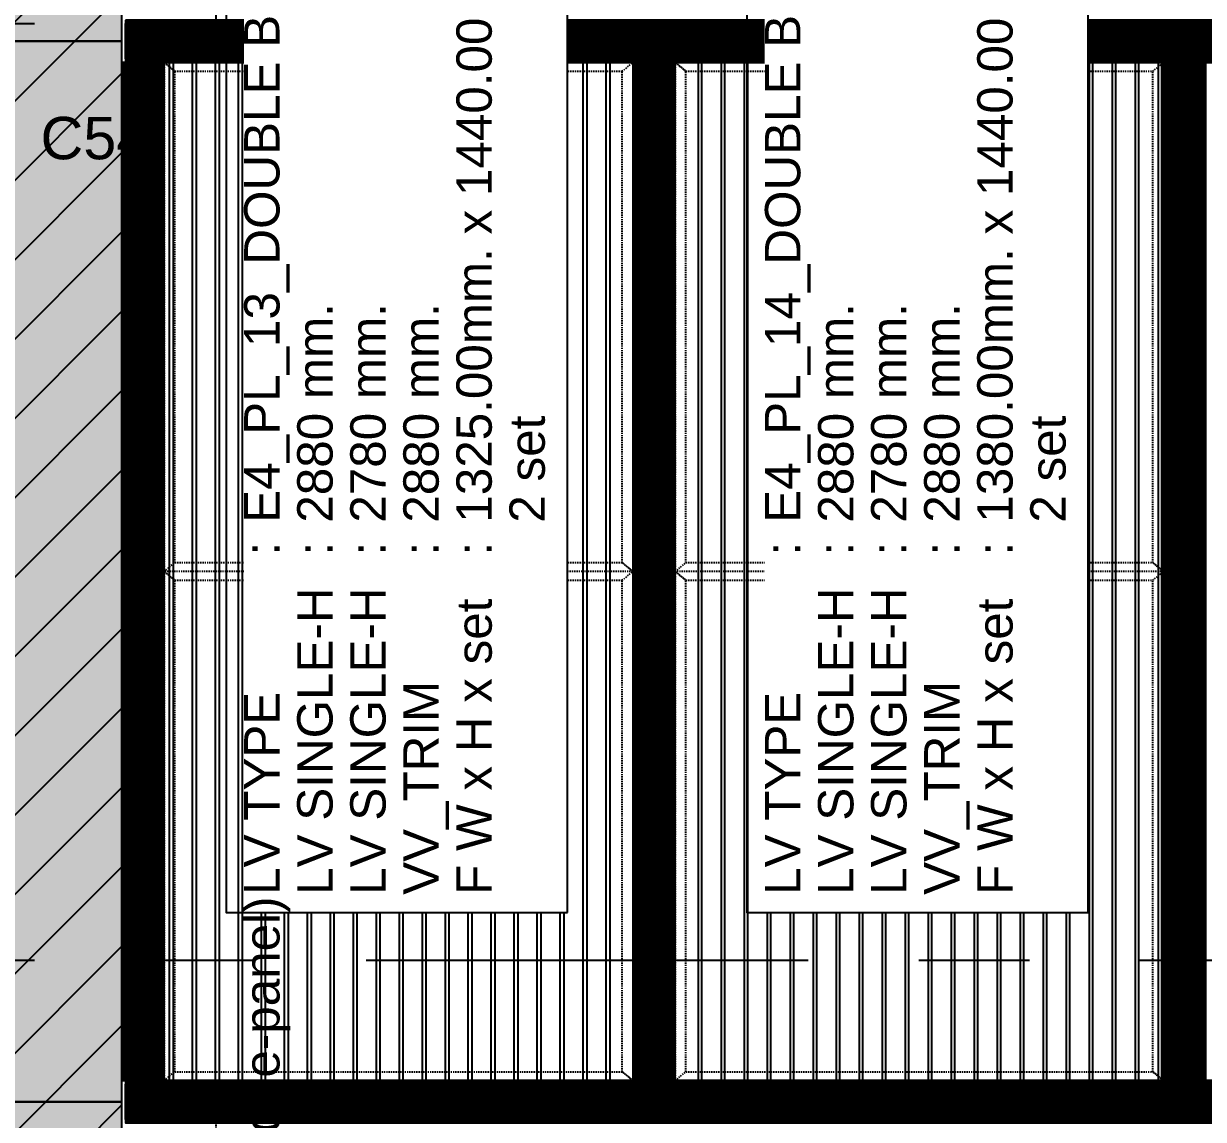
# Model space of a CAD drawing. Header units: millimetres. Extents: x -4391136 to -1798569, y -886572 to -291056.
# Drawn here: x -2365074 to -2361739, y -387590 to -384490 of the extents above; entities that cross this region are included whole.
import ezdxf
from ezdxf.enums import TextEntityAlignment as Align

# ---------------------------------------------------------------- set-up
doc = ezdxf.new("R2010")
doc.units = ezdxf.units.MM
doc.set_wipeout_variables(frame=1)
for name, pattern in [('ACM_Grid2', [9, 6, -1, 1, -1]), ('HIDDEN', [0.375, 0.25, -0.125]), ('HIDDEN2', [4.7625, 3.175, -1.5875]), ('TA_GL_005.00000', [13.75, 5, -1.25, 1.25, -1.25, 5]), ('TA_HL_001.00000', [6.5, 3.55, -2.95]), ('Xref-LOUVER-E1-E4$0$HIDDEN2', [4.7625, 3.175, -1.5875])]:
    doc.linetypes.add(name, pattern=pattern)
for name, color, linetype in [('000 - 0_SYM_DWG_GRIDLINE_MAIN_COLOR_251', 7, 'Continuous'), ('000 - CONCRETE_COL_HATCH_', 7, 'Continuous'), ('000 - CONCRETE_PRECAST_MAIN_COLOR_1', 7, 'Continuous'), ('000 - CONCRETE_PRECAST_WIPEOUT_', 7, 'Continuous'), ('010 - ASPG_EXTR_MAIN_COLOR_2', 7, 'Continuous'), ('010 - ASPG_EXTR_WIPEOUT_', 7, 'Continuous'), ('010 - ASPG_FRAMING_MAIN_COLOR_1', 7, 'Continuous'), ('010 - ASPG_FRAMING_MAIN_COLOR_2', 7, 'Continuous'), ('010 - ASPG_FRAMING_SUB_COLOR_2', 7, 'Continuous'), ('010 - ASPG_FRAMING_WIPEOUT_', 7, 'Continuous'), ('_[-125x65x6x8', 7, 'Continuous'), ('_PLATE-SC', 7, 'Continuous'), ('_SC -100x100x6x8', 7, 'Continuous'), ('_SC-D1', 7, 'Continuous'), ('G-ANNO-HATCH-G251', 7, 'Continuous'), ('Xref-E1-E4$0$E4_Ent2-CRD$0$_Beam', 7, 'Continuous'), ('Xref-E1-E4$0$E4_Ent2-CRD$0$_Col', 7, 'Continuous'), ('Xref-LOUVER-E1-E4$0$_PRECAST', 7, 'Xref-LOUVER-E1-E4$0$HIDDEN2')]:
    doc.layers.add(name, color=color, linetype=linetype)
for name, color, linetype, plot in [('000 - ESTIMATE_ASPG_MAIN_COLOR_6', 7, 'Continuous', False), ('000 - ESTIMATE_ASPG_TEXT_COLOR_1', 7, 'Continuous', False), ('000 - ESTIMATE_ASPG_WIPEOUT_', 7, 'Continuous', False), ('000_AREA_ASPG_AREA_HATCH_', 7, 'Continuous', False), ('000_AREA_ASPG_AREA_MAIN_COLOR_1', 7, 'Continuous', False)]:
    doc.layers.add(name, color=color, linetype=linetype, plot=plot)
doc.layers.add('ACM_Line_Grid Line _Existing__Lw2_', color=7, linetype='ACM_Grid2', lineweight=9)
doc.styles.add('_Arial', font='arial.ttf')
doc.styles.add('TA', font='', dxfattribs={"height": 4.5})
doc.styles.add('Xref-E1-E4$0$E4_Ent2-CRD$0$Arial', font='arial.ttf', dxfattribs={"height": 300})
doc.styles.get('TA').set_extended_font_data('Cordia New')

# ---------------------------------------------------------------- blocks, each defined once
blk = doc.blocks.new('*U2083')
at = {"layer": '000 - 0_SYM_DWG_GRIDLINE_MAIN_COLOR_251', "color": 7, "linetype": 'ByBlock', "ltscale": 5}
blk.add_line((20, 0), (-438.596, 0), dxfattribs=at)
at = {"color": 7, "style": 'TA', "flags": 1}
blk.add_attdef('LOCATION', (6, -6), '', height=4.5, rotation=270, dxfattribs=at)
blk = doc.blocks.new('W-1-PP17-ENT2_REV00_20260527-170750_ELEVATION_4_DIMS')
at = {"layer": '000 - 0_SYM_DWG_GRIDLINE_MAIN_COLOR_251', "color": 7, "linetype": 'TA_GL_005.00000', "xscale": 50, "yscale": 50, "zscale": 50, "rotation": 180}
for p in [(-1000, 111340), (-1000, 108690)]:
    blk.add_blockref('*U2083', p, dxfattribs=at)
blk = doc.blocks.new('_PL-01')
at = {"layer": 'G-ANNO-HATCH-G251'}
h = blk.add_hatch(dxfattribs=at)
h.set_pattern_fill('AR-CONC', scale=0.05)
h.set_pattern_definition([(50, (-178564.836, -85577.109), (9.10923345, -0.79695428), [0.9525, -10.4775]), (355, (-178564.836, -85577.109), (-1.76217107, 9.55284226), [0.762, -8.3820292]), (100.4514447, (-178564.077, -85577.176), (7.34706235, 8.7558876), [0.80950044, -8.90451223]), (46.1842, (-178564.836, -85574.569), (13.55395204, -2.1021164), [1.42875, -15.71625]), (96.6355576, (-178563.706, -85574.744), (11.8702067, 12.3713062), [1.2142512, -13.3567804]), (351.184151, (-178564.836, -85574.57), (11.8702067, 12.3713062), [1.1429984, -12.5729866]), (21, (-178563.566, -85575.204), (7.58071956, -5.1132599), [0.9525, -10.4775]), (326, (-178563.566, -85575.204), (3.0901014, 9.2093983), [0.762, -8.382]), (71.451445, (-178562.934, -85575.63), (10.67082096, 4.09613844), [0.80950044, -8.9044969]), (37.5, (-178564.8358, -85577.1093), (0.15443016, 4.227751944), [0, -8.2804, 0, -8.509, 0, -8.41375]), (7.5, (-178564.836, -85577.1093), (3.34098313, 5.00902874), [0, -4.8514, 0, -8.0899, 0, -3.20675]), (327.5, (-178567.668, -85577.1093), (6.77952976, -0.2864372), [0, -3.175, 0, -9.906, 0, -13.1445]), (317.5, (-178568.938, -85577.1093), (7.40645907, 1.27132455), [0, -4.1275, 0, -6.5786, 0, -9.3345])])
h.paths.add_polyline_path([(70, 0), (-70, 0), (-70, -10), (70, -10)])
h = blk.add_hatch(dxfattribs=at)
h.set_pattern_fill('ANSI32', scale=0.5, angle=90)
h.set_pattern_definition([(135, (-178371.5467, -85577.1093), (-3.36759605, -3.36759605), []), (135, (-178371.5467, -85574.8643), (-3.36759605, -3.36759605), [])])
h.paths.add_polyline_path([(70, -10), (-70, -10), (-70, -20), (70, -20)])
at = {"color": 7}
for points in [[(-70, 0), (70, 0), (70, -10), (-70, -10)], [(-70, -10), (70, -10), (70, -20), (-70, -20)]]:
    blk.add_lwpolyline(points, close=True, dxfattribs=at)
at = {"layer": 'ACM_Line_Grid Line _Existing__Lw2_', "color": 7, "lineweight": 20}
blk.add_line((0, 0), (0, -20), dxfattribs=at)
blk = doc.blocks.new('_SC-D1')
at = {"color": 7}
blk.add_line((3, -36), (-3, -36), dxfattribs=at)
for points in [[(-50, 0), (50, 0), (50, -6), (-50, -6)], [(-3, -6), (3, -6), (3, -106), (-3, -106)]]:
    blk.add_lwpolyline(points, close=True, dxfattribs=at)
blk = doc.blocks.new('*U1490')
at = {"color": 7}
for p, q in [((-3, 1660.5), (-63, 1660.5)), ((-57.9, 1655.5), (-50, 1655.5)), ((-50, -344.5), (-50, 1655.5)), ((-50, 1655.5), (50, 1655.5)), ((-17.6, 1636.3), (-18.8, 1635.5)), ((-18.8, 1635.5), (-18.8, 1615.5)), ((-17.6, 1636.3), (-11, 1636.3)), ((-11, 1636.3), (-9.8, 1635.5)), ((-9.8, 1639), (-9.8, 1612)), ((-9.8, 1639), (-8, 1639)), ((-8, 1639), (-8, 1612)), ((-3, 1655.5), (-3, 1660.5)), ((4, 1612), (4, 1639)), ((5.8, 1639), (4, 1639)), ((5.8, 1612), (5.8, 1639)), ((7, 1636.3), (5.8, 1635.5)), ((13.6, 1636.3), (7, 1636.3)), ((13.6, 1636.3), (14.8, 1635.5)), ((14.8, 1615.5), (14.8, 1635.5)), ((22.6, 1636.3), (16, 1636.3)), ((22.6, 1636.3), (23.8, 1635.5)), ((23.8, 1615.5), (23.8, 1635.5)), ((50, 1655.5), (50, -344.5)), ((-24.8, 1632.1), (-24.8, 1618.8)), ((-24.8, 1632.1), (-23.6, 1630.8)), ((-24.8, 1618.8), (-23.6, 1620.1)), ((-22.4, 1632.1), (-23.6, 1630.8)), ((-23.6, 1630.8), (-23.6, 1620.1)), ((-23.6, 1620.1), (-22.4, 1618.8)), ((-22.4, 1632.1), (-21.2, 1630.8)), ((-22.4, 1632.1), (-22.4, 1618.8)), ((-22.4, 1618.8), (-21.2, 1620.1)), ((-20, 1632.1), (-21.2, 1630.8)), ((-21.2, 1630.8), (-21.2, 1620.1)), ((-21.2, 1620.1), (-20, 1618.8)), ((-20, 1632.1), (-18.8, 1630.8)), ((-20, 1632.1), (-20, 1618.8)), ((-20, 1618.8), (-18.8, 1620.2)), ((-17.6, 1614.7), (-18.8, 1615.5)), ((-17.6, 1629.1), (-11, 1629.1)), ((-17.6, 1621.9), (-11, 1621.9)), ((-17.6, 1614.7), (-11, 1614.7)), ((-11, 1614.7), (-9.8, 1615.5)), ((-9.8, 1612), (-8, 1612)), ((5.8, 1612), (4, 1612)), ((7, 1614.7), (5.8, 1615.5)), ((13.6, 1629.1), (7, 1629.1)), ((13.6, 1621.9), (7, 1621.9)), ((13.6, 1614.7), (7, 1614.7)), ((13.6, 1614.7), (14.8, 1615.5)), ((22.6, 1629.1), (16, 1629.1)), ((22.6, 1621.9), (16, 1621.9)), ((22.6, 1614.7), (16, 1614.7)), ((22.6, 1614.7), (23.8, 1615.5)), ((25, 1632.1), (23.8, 1630.8)), ((25, 1618.8), (23.8, 1620.2)), ((26.2, 1630.8), (25, 1632.1)), ((25, 1618.8), (25, 1632.1)), ((25, 1618.8), (26.2, 1620.2)), ((27.4, 1632.1), (26.2, 1630.8)), ((26.2, 1620.2), (26.2, 1630.8)), ((27.4, 1618.8), (26.2, 1620.2)), ((28.6, 1630.8), (27.4, 1632.1)), ((27.4, 1618.8), (27.4, 1632.1)), ((27.4, 1618.8), (28.6, 1620.2)), ((29.8, 1632.1), (28.6, 1630.8)), ((28.6, 1630.8), (28.6, 1620.2)), ((29.8, 1618.8), (28.6, 1620.2)), ((29.8, 1618.8), (29.8, 1632.1)), ((-24.8, -321.2), (-24.8, -307.9)), ((-24.8, -307.9), (-23.6, -309.2)), ((-24.8, -321.2), (-23.6, -319.8)), ((-23.6, -309.2), (-22.4, -307.9)), ((-23.6, -319.8), (-23.6, -309.2)), ((-22.4, -321.2), (-23.6, -319.8)), ((-22.4, -307.9), (-21.2, -309.2)), ((-22.4, -321.2), (-22.4, -307.9)), ((-22.4, -321.2), (-21.2, -319.8)), ((-21.2, -309.2), (-20, -307.9)), ((-21.2, -319.8), (-21.2, -309.2)), ((-20, -321.2), (-21.2, -319.8)), ((-20, -307.9), (-18.8, -309.2)), ((-20, -321.2), (-20, -307.9)), ((-20, -321.2), (-18.8, -319.8)), ((-17.6, -303.7), (-18.8, -304.5)), ((-18.8, -324.5), (-18.8, -304.5)), ((-17.6, -325.3), (-18.8, -324.5)), ((-17.6, -303.7), (-11, -303.7)), ((-17.6, -310.9), (-11, -310.9)), ((-17.6, -318.1), (-11, -318.1)), ((-17.6, -325.3), (-11, -325.3)), ((-11, -303.7), (-9.8, -304.5)), ((-11, -325.3), (-9.8, -324.5)), ((-9.8, -328), (-9.8, -301)), ((-9.8, -301), (-8, -301)), ((-9.8, -328), (-8, -328)), ((-8, -328), (-8, -301)), ((4, -301), (4, -328)), ((5.8, -301), (4, -301)), ((5.8, -328), (4, -328)), ((5.8, -301), (5.8, -328)), ((7, -303.7), (5.8, -304.5)), ((7, -325.3), (5.8, -324.5)), ((13.6, -303.7), (7, -303.7)), ((13.6, -310.9), (7, -310.9)), ((13.6, -318.1), (7, -318.1)), ((13.6, -325.3), (7, -325.3)), ((13.6, -303.7), (14.8, -304.5)), ((13.6, -325.3), (14.8, -324.5)), ((14.8, -304.5), (14.8, -324.5)), ((22.6, -303.7), (16, -303.7)), ((22.6, -310.9), (16, -310.9)), ((22.6, -318.1), (16, -318.1)), ((22.6, -325.3), (16, -325.3)), ((22.6, -303.7), (23.8, -304.5)), ((22.6, -325.3), (23.8, -324.5)), ((23.8, -304.5), (23.8, -324.5)), ((25, -307.9), (23.8, -309.2)), ((25, -321.2), (23.8, -319.8)), ((25, -307.9), (26.2, -309.2)), ((25, -307.9), (25, -321.2)), ((26.2, -319.9), (25, -321.2)), ((27.4, -307.9), (26.2, -309.2)), ((26.2, -309.2), (26.2, -319.9)), ((27.4, -321.2), (26.2, -319.9)), ((27.4, -307.9), (28.6, -309.2)), ((27.4, -307.9), (27.4, -321.2)), ((28.6, -319.9), (27.4, -321.2)), ((29.8, -307.9), (28.6, -309.2)), ((28.6, -319.9), (28.6, -309.2)), ((29.8, -321.2), (28.6, -319.9)), ((29.8, -307.9), (29.8, -321.2)), ((-3, -349.5), (-63, -349.5)), ((-57.9, -344.5), (-50, -344.5)), ((-50, -344.5), (50, -344.5)), ((-3, -344.5), (-3, -349.5))]:
    blk.add_line(p, q, dxfattribs=at)
at = {"color": 7, "linetype": 'HIDDEN'}
for p, q in [((-8, 1650.5), (-8, 1605.6)), ((-3, 1655.5), (-3, -344.5)), ((3, -344.5), (3, 1655.5)), ((-8, -339.5), (-8, -294.7))]:
    blk.add_line(p, q, dxfattribs=at)
at = {"color": 7}
for points in [[(-17.6, 1636.3, 0.325), (-17.6, 1629.1, 0.325), (-17.6, 1621.9, 0.325), (-17.6, 1614.7, 0.325)], [(-11, 1636.3, -0.325), (-11, 1629.1, -0.325), (-11, 1621.9, -0.325), (-11, 1614.7, -0.325)], [(7, 1614.7, -0.325), (7, 1621.9, -0.325), (7, 1629.1, -0.325), (7, 1636.3, -0.325)], [(13.6, 1614.7, 0.325), (13.6, 1621.9, 0.325), (13.6, 1629.1, 0.325), (13.6, 1636.3, 0.325)], [(22.6, 1614.7, 0.325), (22.6, 1621.9, 0.325), (22.6, 1629.1, 0.325), (22.6, 1636.3, 0.325)], [(-17.6, -325.3, -0.325), (-17.6, -318.1, -0.325), (-17.6, -310.9, -0.325), (-17.6, -303.7, -0.325)], [(-11, -325.3, 0.325), (-11, -318.1, 0.325), (-11, -310.9, 0.325), (-11, -303.7, 0.325)], [(7, -303.7, 0.325), (7, -310.9, 0.325), (7, -318.1, 0.325), (7, -325.3, 0.325)], [(13.6, -303.7, -0.325), (13.6, -310.9, -0.325), (13.6, -318.1, -0.325), (13.6, -325.3, -0.325)], [(22.6, -303.7, -0.325), (22.6, -310.9, -0.325), (22.6, -318.1, -0.325), (22.6, -325.3, -0.325)]]:
    blk.add_lwpolyline(points, format="xyb", dxfattribs=at)
for points in [[(16, 1636.3, 0.325), (16, 1629.1, 0.325), (16, 1621.9, 0.325), (16, 1614.7), (14.8, 1615.5), (14.8, 1635.5)], [(16, -325.3, -0.325), (16, -318.1, -0.325), (16, -310.9, -0.325), (16, -303.7), (14.8, -304.5), (14.8, -324.5)]]:
    blk.add_lwpolyline(points, format="xyb", close=True, dxfattribs=at)
for centre, radius, start, end in [((-57.2, 1661.4), 5.91, 188.4792, 263.1502), ((-18.3, 1625.5), 9.29, 134.3223, 225.6777), ((71.5, 1621.4), 47.7, 178.4903, 181.5097), ((23.3, 1625.5), 9.29, 314.3223, 45.6777), ((-18.3, -314.5), 9.29, 134.3223, 225.6777), ((71.5, -310.5), 47.7, 178.4903, 181.5097), ((23.3, -314.5), 9.29, 314.3223, 45.6777), ((-57.2, -350.4), 5.91, 96.8498, 171.5208)]:
    blk.add_arc(centre, radius, start, end, dxfattribs=at)
at = {"color": 7, "linetype": 'HIDDEN'}
for centre, radius, start, end in [((-13, 1650.5), 5, 0, 90), ((-2.1, 1606.3), 5.91, 186.8498, 261.5208), ((-2.1, -295.4), 5.91, 98.4792, 173.1502), ((-13, -339.5), 5, 270, 0)]:
    blk.add_arc(centre, radius, start, end, dxfattribs=at)
at = {"layer": 'Defpoints', "color": 7}
blk.add_line((0, 1660.5), (0, -349.5), dxfattribs=at)
blk = doc.blocks.new('*U1481')
at = {"color": 7, "linetype": 'HIDDEN2', "ltscale": 0.5}
blk.add_line((-6944.3, -26.5), (-12579.3, -26.5), dxfattribs=at)
at = {"color": 7}
blk.add_lwpolyline([(-6944.3, 32.5), (-12579.3, 32.5), (-12579.3, -32.5), (-6944.3, -32.5)], close=True, dxfattribs=at)
blk = doc.blocks.new('*U1482')
at = {"color": 7, "linetype": 'HIDDEN2', "ltscale": 0.5}
blk.add_line((-6944.3, -26.5), (-12579.3, -26.5), dxfattribs=at)
at = {"color": 7}
blk.add_lwpolyline([(-6944.3, 32.5), (-12579.3, 32.5), (-12579.3, -32.5), (-6944.3, -32.5)], close=True, dxfattribs=at)
blk = doc.blocks.new('W-1-PP17-ENT2_REV00_20260527-170750_ELEVATION_4_ST')
at = {"layer": 'Xref-E1-E4$0$E4_Ent2-CRD$0$_Beam', "color": 7, "linetype": 'HIDDEN2', "lineweight": -3}
for p, q in [((10700, 111340), (16435, 111340)), ((10700, 110740), (16435, 110740)), ((10700, 108690), (16435, 108690))]:
    blk.add_line(p, q, dxfattribs=at)
at = {"layer": 'Xref-E1-E4$0$E4_Ent2-CRD$0$_Col', "color": 7, "linetype": 'HIDDEN2', "lineweight": -3}
blk.add_lwpolyline([(10700, 114740), (10700, 106089)], dxfattribs=at)
at = {"layer": 'Xref-LOUVER-E1-E4$0$_PRECAST', "color": 7}
for p, q in [((10434.5, 111290), (5934.5, 111290)), ((10434.5, 108290), (5934.5, 108290))]:
    blk.add_line(p, q, dxfattribs=at)
blk.add_lwpolyline([(10434.5, 102290), (10434.5, 114840)], dxfattribs=at)
at = {"layer": '_[-125x65x6x8', "color": 7}
for name, p in [('*U1481', (23329.3, 110340)), ('*U1482', (23329.3, 109090))]:
    blk.add_blockref(name, p, dxfattribs=at)
at = {"layer": '_PLATE-SC', "color": 7, "xscale": -1, "rotation": 180}
for p in [(11000, 111340), (11000, 108690)]:
    blk.add_blockref('_PL-01', p, dxfattribs=at)
at = {"layer": '_PLATE-SC', "color": 7}
blk.add_blockref('_PL-01', (11000, 110740), dxfattribs=at)
at = {"layer": '_SC -100x100x6x8', "color": 7}
blk.add_blockref('*U1490', (11000, 109059.5), dxfattribs=at)
at = {"layer": '_SC-D1', "color": 7}
for p in [(11000, 110307.5), (11000, 109057.5)]:
    blk.add_blockref('_SC-D1', p, dxfattribs=at)
at = {"layer": 'Defpoints', "color": 7, "lineweight": -3, "style": 'Xref-E1-E4$0$E4_Ent2-CRD$0$Arial'}
for s, p in [('C54', (10358, 111016.1)), ('B52', (13185.3, 111031)), ('B53', (13185.3, 108377))]:
    blk.add_text(s, height=120, dxfattribs=at).set_placement(p, align=Align.MIDDLE_CENTER)
blk = doc.blocks.new('W-1-PP17-ENT2_REV00_20260527-170750_ELEVATION_4_PRECAST')
at = {"color": 7}
blk.add_wipeout([(11604.5, 6000), (11604.5, 3000), (13104.5, 3000), (14604.5, 3000), (14604.5, 0), (13104.5, 0), (11604.5, 0), (10104.5, 0), (8604.5, 0), (7104.5, 0), (5604.5, 0), (4104.5, 0), (2604.5, 0), (1104.5, 0), (0, 0), (0, 3000), (0, 6000), (0, 9000), (0, 12550), (1104.5, 12550), (2604.5, 12550), (4104.5, 12550), (4104.5, 9000), (4104.5, 6000), (4104.5, 3000), (5604.5, 3000), (7104.5, 3000), (7104.5, 6000), (7104.5, 9000), (7104.5, 12550), (8604.5, 12550), (10104.5, 12550), (11604.5, 12550), (11604.5, 9000)], dxfattribs=at).dxf.layer = '000 - CONCRETE_PRECAST_WIPEOUT_'
at = {"layer": '000 - CONCRETE_COL_HATCH_'}
h = blk.add_hatch(dxfattribs=at)
h.set_pattern_fill('AR-CONC', scale=0.05)
h.set_pattern_definition([(50, (0, 0), (455.462, -39.848), [47.625, -523.875]), (355, (0, 0), (-88.109, 477.642), [38.1, -419.101]), (100.4514, (37.96, -3.3), (367.353, 437.794), [40.475, -445.226]), (46.1842, (0, 127), (677.698, -105.106), [71.437, -785.812]), (96.6356, (56.5, 118.24), (593.51, 618.565), [60.713, -667.84]), (351.184, (0, 127), (593.51, 618.565), [57.15, -628.65]), (21, (63.5, 95.25), (379.036, -255.663), [47.625, -523.875]), (326, (63.5, 95.25), (154.505, 460.47), [38.1, -419.1]), (71.4514, (95.1, 73.94), (533.541, 204.807), [40.475, -445.225]), (37.5, (0, 0), (7.7215, 211.3876), [0, -414.02, 0, -425.45, 0, -420.6875]), (7.5, (0, 0), (167.0492, 250.4514), [0, -242.57, 0, -404.495, 0, -160.3375]), (327.5, (-141.6, 0), (338.9765, -14.3219), [0, -158.75, 0, -495.3, 0, -657.225]), (317.5, (-205.1, 0), (370.323, 63.5662), [0, -206.375, 0, -328.93, 0, -466.725])])
h.paths.add_polyline_path([(1104.5, 12550), (0, 12550), (0, 9000), (1104.5, 9000)])
h.paths.add_polyline_path([(2604.5, 12550), (1104.5, 12550), (1104.5, 9000), (2604.5, 9000)])
h.paths.add_polyline_path([(4104.5, 12550), (2604.5, 12550), (2604.5, 9000), (4104.5, 9000)])
h.paths.add_polyline_path([(8604.5, 12550), (7104.5, 12550), (7104.5, 9000), (8604.5, 9000)])
h.paths.add_polyline_path([(10104.5, 12550), (8604.5, 12550), (8604.5, 9000), (10104.5, 9000)])
h.paths.add_polyline_path([(11604.5, 12550), (10104.5, 12550), (10104.5, 9000), (11604.5, 9000)])
h.paths.add_polyline_path([(11604.5, 9000), (10104.5, 9000), (10104.5, 6000), (11604.5, 6000)])
h.paths.add_polyline_path([(10104.5, 9000), (8604.5, 9000), (8604.5, 6000), (10104.5, 6000)])
h.paths.add_polyline_path([(8604.5, 9000), (7104.5, 9000), (7104.5, 6000), (8604.5, 6000)])
h.paths.add_polyline_path([(4104.5, 9000), (2604.5, 9000), (2604.5, 6000), (4104.5, 6000)])
h.paths.add_polyline_path([(2604.5, 9000), (1104.5, 9000), (1104.5, 6000), (2604.5, 6000)])
h.paths.add_polyline_path([(1104.5, 9000), (0, 9000), (0, 6000), (1104.5, 6000)])
h.paths.add_polyline_path([(2604.5, 6000), (1104.5, 6000), (1104.5, 3000), (2604.5, 3000)])
h.paths.add_polyline_path([(1104.5, 6000), (0, 6000), (0, 3000), (1104.5, 3000)])
h.paths.add_polyline_path([(4104.5, 6000), (2604.5, 6000), (2604.5, 3000), (4104.5, 3000)])
h.paths.add_polyline_path([(1104.5, 3000), (0, 3000), (0, 0), (1104.5, 0)])
h.paths.add_polyline_path([(2604.5, 3000), (1104.5, 3000), (1104.5, 0), (2604.5, 0)])
h.paths.add_polyline_path([(4104.5, 3000), (2604.5, 3000), (2604.5, 0), (4104.5, 0)])
h.paths.add_polyline_path([(5604.5, 3000), (4104.5, 3000), (4104.5, 0), (5604.5, 0)])
h.paths.add_polyline_path([(7104.5, 3000), (5604.5, 3000), (5604.5, 0), (7104.5, 0)])
h.paths.add_polyline_path([(8604.5, 3000), (7104.5, 3000), (7104.5, 0), (8604.5, 0)])
h.paths.add_polyline_path([(8604.5, 6000), (7104.5, 6000), (7104.5, 3000), (8604.5, 3000)])
h.paths.add_polyline_path([(10104.5, 6000), (8604.5, 6000), (8604.5, 3000), (10104.5, 3000)])
h.paths.add_polyline_path([(10104.5, 3000), (8604.5, 3000), (8604.5, 0), (10104.5, 0)])
h.paths.add_polyline_path([(11604.5, 6000), (10104.5, 6000), (10104.5, 3000), (11604.5, 3000)])
h.paths.add_polyline_path([(11604.5, 3000), (10104.5, 3000), (10104.5, 0), (11604.5, 0)])
h.paths.add_polyline_path([(13104.5, 3000), (11604.5, 3000), (11604.5, 0), (13104.5, 0)])
h.paths.add_polyline_path([(14604.5, 3000), (13104.5, 3000), (13104.5, 0), (14604.5, 0)])
h = blk.add_hatch(dxfattribs=at)
h.set_pattern_fill('ANSI31')
h.set_pattern_definition([(45, (-116343937.08, -24509573.39), (-112.25320151, 112.25320151), [])])
h.paths.add_polyline_path([(1104.5, 12550), (0, 12550), (0, 9000), (1104.5, 9000)])
h.paths.add_polyline_path([(2604.5, 12550), (1104.5, 12550), (1104.5, 9000), (2604.5, 9000)])
h.paths.add_polyline_path([(4104.5, 12550), (2604.5, 12550), (2604.5, 9000), (4104.5, 9000)])
h.paths.add_polyline_path([(8604.5, 12550), (7104.5, 12550), (7104.5, 9000), (8604.5, 9000)])
h.paths.add_polyline_path([(10104.5, 12550), (8604.5, 12550), (8604.5, 9000), (10104.5, 9000)])
h.paths.add_polyline_path([(11604.5, 12550), (10104.5, 12550), (10104.5, 9000), (11604.5, 9000)])
h.paths.add_polyline_path([(11604.5, 9000), (10104.5, 9000), (10104.5, 6000), (11604.5, 6000)])
h.paths.add_polyline_path([(10104.5, 9000), (8604.5, 9000), (8604.5, 6000), (10104.5, 6000)])
h.paths.add_polyline_path([(8604.5, 9000), (7104.5, 9000), (7104.5, 6000), (8604.5, 6000)])
h.paths.add_polyline_path([(4104.5, 9000), (2604.5, 9000), (2604.5, 6000), (4104.5, 6000)])
h.paths.add_polyline_path([(2604.5, 9000), (1104.5, 9000), (1104.5, 6000), (2604.5, 6000)])
h.paths.add_polyline_path([(1104.5, 9000), (0, 9000), (0, 6000), (1104.5, 6000)])
h.paths.add_polyline_path([(2604.5, 6000), (1104.5, 6000), (1104.5, 3000), (2604.5, 3000)])
h.paths.add_polyline_path([(1104.5, 6000), (0, 6000), (0, 3000), (1104.5, 3000)])
h.paths.add_polyline_path([(4104.5, 6000), (2604.5, 6000), (2604.5, 3000), (4104.5, 3000)])
h.paths.add_polyline_path([(1104.5, 3000), (0, 3000), (0, 0), (1104.5, 0)])
h.paths.add_polyline_path([(2604.5, 3000), (1104.5, 3000), (1104.5, 0), (2604.5, 0)])
h.paths.add_polyline_path([(4104.5, 3000), (2604.5, 3000), (2604.5, 0), (4104.5, 0)])
h.paths.add_polyline_path([(5604.5, 3000), (4104.5, 3000), (4104.5, 0), (5604.5, 0)])
h.paths.add_polyline_path([(7104.5, 3000), (5604.5, 3000), (5604.5, 0), (7104.5, 0)])
h.paths.add_polyline_path([(8604.5, 3000), (7104.5, 3000), (7104.5, 0), (8604.5, 0)])
h.paths.add_polyline_path([(8604.5, 6000), (7104.5, 6000), (7104.5, 3000), (8604.5, 3000)])
h.paths.add_polyline_path([(10104.5, 6000), (8604.5, 6000), (8604.5, 3000), (10104.5, 3000)])
h.paths.add_polyline_path([(10104.5, 3000), (8604.5, 3000), (8604.5, 0), (10104.5, 0)])
h.paths.add_polyline_path([(11604.5, 6000), (10104.5, 6000), (10104.5, 3000), (11604.5, 3000)])
h.paths.add_polyline_path([(11604.5, 3000), (10104.5, 3000), (10104.5, 0), (11604.5, 0)])
h.paths.add_polyline_path([(13104.5, 3000), (11604.5, 3000), (11604.5, 0), (13104.5, 0)])
h.paths.add_polyline_path([(14604.5, 3000), (13104.5, 3000), (13104.5, 0), (14604.5, 0)])
at = {"layer": '000 - CONCRETE_PRECAST_MAIN_COLOR_1', "color": 7}
for points in [[(11604.5, 12550), (10104.5, 12550), (10104.5, 9000), (11604.5, 9000)], [(11604.5, 9000), (10104.5, 9000), (10104.5, 6000), (11604.5, 6000)], [(11604.5, 6000), (10104.5, 6000), (10104.5, 3000), (11604.5, 3000)]]:
    blk.add_lwpolyline(points, close=True, dxfattribs=at)
blk = doc.blocks.new('*U2040')
at = {"color": 7}
blk.add_wipeout([(50, 0), (1395, 0), (1395, 2880), (50, 2880)], dxfattribs=at).dxf.layer = '010 - ASPG_EXTR_WIPEOUT_'
at = {"layer": '010 - ASPG_EXTR_MAIN_COLOR_2', "color": 7}
for points in [[(125, 0), (135.2, 0), (135.2, 2880), (125, 2880)], [(190, 0), (200.2, 0), (200.2, 2880), (190, 2880)], [(255, 0), (265.2, 0), (265.2, 2880), (255, 2880)], [(320, 0), (330.2, 0), (330.2, 2880), (320, 2880)], [(385, 0), (395.2, 0), (395.2, 2880), (385, 2880)], [(450, 0), (460.2, 0), (460.2, 2880), (450, 2880)], [(515, 0), (525.2, 0), (525.2, 2880), (515, 2880)], [(580, 0), (590.2, 0), (590.2, 2880), (580, 2880)], [(645, 0), (655.2, 0), (655.2, 2880), (645, 2880)], [(710, 0), (720.2, 0), (720.2, 2880), (710, 2880)], [(775, 0), (785.2, 0), (785.2, 2880), (775, 2880)], [(840, 0), (850.2, 0), (850.2, 2880), (840, 2880)], [(905, 0), (915.2, 0), (915.2, 2880), (905, 2880)], [(970, 0), (980.2, 0), (980.2, 2880), (970, 2880)], [(1035, 0), (1045.2, 0), (1045.2, 2880), (1035, 2880)], [(1100, 0), (1110.2, 0), (1110.2, 2880), (1100, 2880)], [(1165, 0), (1175.2, 0), (1175.2, 2880), (1165, 2880)], [(1230, 0), (1240.2, 0), (1240.2, 2880), (1230, 2880)], [(1295, 0), (1305.2, 0), (1305.2, 2880), (1295, 2880)], [(1360, 0), (1370.2, 0), (1370.2, 2880), (1360, 2880)]]:
    blk.add_lwpolyline(points, close=True, dxfattribs=at)
at = {"layer": '010 - ASPG_FRAMING_SUB_COLOR_2', "color": 7}
blk.add_lwpolyline([(50, 0), (1395, 0), (1395, 2880), (50, 2880)], close=True, dxfattribs=at)
at = {"color": 7}
for points in [[(-50, 0), (50, 0), (50, 2880), (-50, 2880)], [(1395, 0), (1495, 0), (1495, 2880), (1395, 2880)]]:
    blk.add_wipeout(points, dxfattribs=at).dxf.layer = '010 - ASPG_EXTR_WIPEOUT_'
at = {"layer": '010 - ASPG_FRAMING_MAIN_COLOR_1', "color": 7}
for points in [[(-50, 0), (-40, 0), (-40, 2880), (-50, 2880)], [(40, 0), (50, 0), (50, 2880), (40, 2880)], [(1395, 0), (1405, 0), (1405, 2880), (1395, 2880)], [(1485, 0), (1495, 0), (1495, 2880), (1485, 2880)]]:
    blk.add_lwpolyline(points, close=True, dxfattribs=at)
at = {"layer": '010 - ASPG_FRAMING_SUB_COLOR_2', "color": 7}
for points in [[(-50, 0), (50, 0), (50, 2880), (-50, 2880)], [(1395, 0), (1495, 0), (1495, 2880), (1395, 2880)]]:
    blk.add_lwpolyline(points, close=True, dxfattribs=at)
blk = doc.blocks.new('*U2041')
at = {"color": 7}
blk.add_wipeout([(50, 0), (1450, 0), (1450, 2880), (50, 2880)], dxfattribs=at).dxf.layer = '010 - ASPG_EXTR_WIPEOUT_'
at = {"layer": '010 - ASPG_EXTR_MAIN_COLOR_2', "color": 7}
for points in [[(125, 0), (135.2, 0), (135.2, 2880), (125, 2880)], [(190, 0), (200.2, 0), (200.2, 2880), (190, 2880)], [(255, 0), (265.2, 0), (265.2, 2880), (255, 2880)], [(320, 0), (330.2, 0), (330.2, 2880), (320, 2880)], [(385, 0), (395.2, 0), (395.2, 2880), (385, 2880)], [(450, 0), (460.2, 0), (460.2, 2880), (450, 2880)], [(515, 0), (525.2, 0), (525.2, 2880), (515, 2880)], [(580, 0), (590.2, 0), (590.2, 2880), (580, 2880)], [(645, 0), (655.2, 0), (655.2, 2880), (645, 2880)], [(710, 0), (720.2, 0), (720.2, 2880), (710, 2880)], [(775, 0), (785.2, 0), (785.2, 2880), (775, 2880)], [(840, 0), (850.2, 0), (850.2, 2880), (840, 2880)], [(905, 0), (915.2, 0), (915.2, 2880), (905, 2880)], [(970, 0), (980.2, 0), (980.2, 2880), (970, 2880)], [(1035, 0), (1045.2, 0), (1045.2, 2880), (1035, 2880)], [(1100, 0), (1110.2, 0), (1110.2, 2880), (1100, 2880)], [(1165, 0), (1175.2, 0), (1175.2, 2880), (1165, 2880)], [(1230, 0), (1240.2, 0), (1240.2, 2880), (1230, 2880)], [(1295, 0), (1305.2, 0), (1305.2, 2880), (1295, 2880)], [(1360, 0), (1370.2, 0), (1370.2, 2880), (1360, 2880)]]:
    blk.add_lwpolyline(points, close=True, dxfattribs=at)
at = {"layer": '010 - ASPG_FRAMING_SUB_COLOR_2', "color": 7}
blk.add_lwpolyline([(50, 0), (1450, 0), (1450, 2880), (50, 2880)], close=True, dxfattribs=at)
at = {"color": 7}
for points in [[(-50, 0), (50, 0), (50, 2880), (-50, 2880)], [(1450, 0), (1550, 0), (1550, 2880), (1450, 2880)]]:
    blk.add_wipeout(points, dxfattribs=at).dxf.layer = '010 - ASPG_EXTR_WIPEOUT_'
at = {"layer": '010 - ASPG_EXTR_MAIN_COLOR_2', "color": 7}
blk.add_lwpolyline([(1425, 0), (1435.2, 0), (1435.2, 2880), (1425, 2880)], close=True, dxfattribs=at)
at = {"layer": '010 - ASPG_FRAMING_MAIN_COLOR_1', "color": 7}
for points in [[(-50, 0), (-40, 0), (-40, 2880), (-50, 2880)], [(40, 0), (50, 0), (50, 2880), (40, 2880)], [(1450, 0), (1460, 0), (1460, 2880), (1450, 2880)], [(1540, 0), (1550, 0), (1550, 2880), (1540, 2880)]]:
    blk.add_lwpolyline(points, close=True, dxfattribs=at)
at = {"layer": '010 - ASPG_FRAMING_SUB_COLOR_2', "color": 7}
for points in [[(-50, 0), (50, 0), (50, 2880), (-50, 2880)], [(1450, 0), (1550, 0), (1550, 2880), (1450, 2880)]]:
    blk.add_lwpolyline(points, close=True, dxfattribs=at)
blk = doc.blocks.new('*U2035')
at = {"color": 7}
blk.add_wipeout([(0, -40), (9404.2, -40), (9404.2, 40), (0, 40)], dxfattribs=at).dxf.layer = '010 - ASPG_FRAMING_WIPEOUT_'
at = {"layer": '010 - ASPG_FRAMING_MAIN_COLOR_2', "color": 7}
blk.add_lwpolyline([(0, -40), (9404.2, -40), (9404.2, 40), (0, 40)], close=True, dxfattribs=at)
at = {"color": 7}
for points in [[(0, 40), (9479.2, 40), (9479.2, 50), (0, 50)], [(0, -50), (9479.2, -50), (9479.2, -40), (0, -40)]]:
    blk.add_wipeout(points, dxfattribs=at).dxf.layer = '010 - ASPG_FRAMING_WIPEOUT_'
at = {"layer": '010 - ASPG_FRAMING_MAIN_COLOR_1', "color": 7}
for points in [[(0, 40), (9479.2, 40), (9479.2, 50), (0, 50)], [(0, -50), (9479.2, -50), (9479.2, -40), (0, -40)]]:
    blk.add_lwpolyline(points, close=True, dxfattribs=at)
blk = doc.blocks.new('*U2036')
at = {"color": 7}
blk.add_wipeout([(0, -40), (9404.2, -40), (9404.2, 40), (0, 40)], dxfattribs=at).dxf.layer = '010 - ASPG_FRAMING_WIPEOUT_'
at = {"layer": '010 - ASPG_FRAMING_MAIN_COLOR_2', "color": 7}
blk.add_lwpolyline([(0, -40), (9404.2, -40), (9404.2, 40), (0, 40)], close=True, dxfattribs=at)
at = {"color": 7}
for points in [[(0, 40), (9479.2, 40), (9479.2, 50), (0, 50)], [(0, -50), (9479.2, -50), (9479.2, -40), (0, -40)]]:
    blk.add_wipeout(points, dxfattribs=at).dxf.layer = '010 - ASPG_FRAMING_WIPEOUT_'
at = {"layer": '010 - ASPG_FRAMING_MAIN_COLOR_1', "color": 7}
for points in [[(0, 40), (9479.2, 40), (9479.2, 50), (0, 50)], [(0, -50), (9479.2, -50), (9479.2, -40), (0, -40)]]:
    blk.add_lwpolyline(points, close=True, dxfattribs=at)
blk = doc.blocks.new('*U2392')
at = {"layer": '010 - ASPG_FRAMING_MAIN_COLOR_1', "color": 7, "linetype": 'ByBlock'}
for points in [[(0, 0), (0, 1325), (25, 1295), (25, 30), (0, 0)], [(1440, 1325), (0, 1325), (25, 1295), (1415, 1295)], [(1440, 0), (1440, 1325), (1415, 1295), (1415, 30), (1440, 0)], [(25, 30), (1415, 30), (1440, 0), (0, 0), (25, 30)]]:
    blk.add_lwpolyline(points, close=True, dxfattribs=at)
blk = doc.blocks.new('*U2379')
at = {"layer": '010 - ASPG_FRAMING_MAIN_COLOR_1', "color": 7, "linetype": 'ByBlock'}
for points in [[(0, 0), (0, 1380), (25, 1350), (25, 30), (0, 0)], [(1440, 1380), (0, 1380), (25, 1350), (1415, 1350)], [(1440, 0), (1440, 1380), (1415, 1350), (1415, 30), (1440, 0)], [(25, 30), (1415, 30), (1440, 0), (0, 0), (25, 30)]]:
    blk.add_lwpolyline(points, close=True, dxfattribs=at)
blk = doc.blocks.new('A$Cd3cf6656')
at = {"color": 7}
blk.add_wipeout([(-964.7, -457.4), (1855.6, -457.4), (1855.6, 457.4), (-964.7, 457.4)], dxfattribs=at).dxf.layer = '000 - ESTIMATE_ASPG_WIPEOUT_'
at = {"layer": '000 - ESTIMATE_ASPG_MAIN_COLOR_6', "color": 7}
blk.add_lwpolyline([(-964.7, -457.4), (1855.6, -457.4), (1855.6, 507.4), (-964.7, 507.4)], close=True, dxfattribs=at)
at = {"layer": '000 - ESTIMATE_ASPG_TEXT_COLOR_1', "color": 7, "style": '_Arial'}
for s, p in [('LV TYPE', (-914.7, 356.5)), (':', (45, 356.5)), ('LV SINGLE-H', (-914.7, 206.5)), (':', (45, 206.5)), ('LV SINGLE-H', (-914.7, 56.5)), (':', (45, 56.5)), ('VV_TRIM', (-914.7, -93.5)), (':', (45, -93.5)), ('F W x H x set', (-914.7, -243.5)), (':', (45, -243.5))]:
    blk.add_text(s, height=100, dxfattribs=at).set_placement(p)
for tag, p in [('LV_TYPE_VAL', (138.1, 356.5)), ('LV_SIN-H_VAL', (138.1, 206.5)), ('LV_DOU-H_VAL', (138.1, 56.5)), ('V-TRIM_VAL', (138.1, -93.5)), ('FRAME_VAL', (138.1, -243.5)), ('FRAME_SET', (138.1, -393.5))]:
    blk.add_attdef(tag, p, '', height=100, dxfattribs=at)
blk = doc.blocks.new('*U2673')
at = {"layer": '000_AREA_ASPG_AREA_HATCH_', "transparency": 33554539}
h = blk.add_hatch(dxfattribs=at)
h.set_pattern_fill('ANSI31')
h.set_pattern_definition([(45, (-24.4354, 2854.1105), (-2.245064, 2.245064), [])])
h.paths.add_polyline_path([(-60, 0), (60, 0), (60, 2880), (-60, 2880)])
at = {"layer": '000_AREA_ASPG_AREA_MAIN_COLOR_1', "color": 7}
blk.add_lwpolyline([(-60, 0), (60, 0), (60, 2880), (-60, 2880)], close=True, dxfattribs=at)
blk = doc.blocks.new('*U2680')
at = {"layer": '000_AREA_ASPG_AREA_HATCH_', "transparency": 33554539}
h = blk.add_hatch(dxfattribs=at)
h.set_pattern_fill('ANSI31')
h.set_pattern_definition([(45, (-24.4354, 9453.3434), (-2.245064, 2.245064), [])])
h.paths.add_polyline_path([(-60, 0), (60, 0), (60, 9479.2), (-60, 9479.2)])
at = {"layer": '000_AREA_ASPG_AREA_MAIN_COLOR_1', "color": 7}
blk.add_lwpolyline([(-60, 0), (60, 0), (60, 9479.2), (-60, 9479.2)], close=True, dxfattribs=at)

msp = doc.modelspace()

# ---------------------------------------------------------------- block references
at = {"color": 7}
msp.add_blockref('W-1-PP17-ENT2_REV00_20260527-170750_ELEVATION_4_PRECAST', (-2376400.6, -393540.4), dxfattribs=at)

# ---------------------------------------------------------------- next in the draw order: block references
msp.add_blockref('W-1-PP17-ENT2_REV00_20260527-170750_ELEVATION_4_ST', (-2375230.6, -495830.4), dxfattribs=at)

# ---------------------------------------------------------------- next in the draw order: block references
at = {"color": 7, "xscale": -1, "rotation": 180}
for name, p in [('*U2036', (-2364785.8, -384540.4)), ('*U2035', (-2364785.8, -387540.4))]:
    msp.add_blockref(name, p, dxfattribs=at)

# ---------------------------------------------------------------- next in the draw order: block references
at = {"color": 7, "xscale": -1}
msp.add_blockref('*U2040', (-2363291.6, -387480.4), dxfattribs=at)

# ---------------------------------------------------------------- next in the draw order: block references
at = {"color": 7}
for name, p in [('*U2673', (-2364736.6, -387480.4)), ('*U2041', (-2363291.6, -387480.4))]:
    msp.add_blockref(name, p, dxfattribs=at)

# ---------------------------------------------------------------- next in the draw order: block references
at = {"color": 7, "linetype": 'TA_HL_001.00000', "rotation": 90}
for p in [(-2363351.6, -386040.4), (-2363351.6, -387480.4)]:
    msp.add_blockref('*U2392', p, dxfattribs=at)
at = {"color": 7}
for name, p in [('*U2673', (-2363291.6, -387480.4)), ('*U2041', (-2361791.6, -387480.4))]:
    msp.add_blockref(name, p, dxfattribs=at)

# ---------------------------------------------------------------- next in the draw order: block references
for name, p in [('W-1-PP17-ENT2_REV00_20260527-170750_ELEVATION_4_DIMS', (-2375230.6, -495830.4)), ('*U2673', (-2361791.6, -387480.4))]:
    msp.add_blockref(name, p, dxfattribs=at)
at = {"color": 7, "xscale": -1, "yscale": -1, "rotation": 90}
for p in [(-2364785.8, -384540.4), (-2364785.8, -387540.4)]:
    msp.add_blockref('*U2680', p, dxfattribs=at)
at = {"color": 7, "linetype": 'TA_HL_001.00000', "rotation": 90}
for p in [(-2361851.6, -386040.4), (-2361851.6, -387480.4)]:
    msp.add_blockref('*U2379', p, dxfattribs=at)

# ---------------------------------------------------------------- next in the draw order: block references
at = {"color": 7, "rotation": 90}
for p, values in [((-2363994.1, -386040.4), {'LV_TYPE_VAL': 'E4_PL_13_DOUBLE BLANK (edge-panel)', 'LV_SIN-H_VAL': '2880 mm. ', 'LV_DOU-H_VAL': '2780 mm. ', 'V-TRIM_VAL': '2880 mm.', 'FRAME_VAL': '1325.00mm. x 1440.00mm.', 'FRAME_SET': '2 set'}), ((-2362521.6, -386040.4), {'LV_TYPE_VAL': 'E4_PL_14_DOUBLE BLANK', 'LV_SIN-H_VAL': '2880 mm. ', 'LV_DOU-H_VAL': '2780 mm. ', 'V-TRIM_VAL': '2880 mm.', 'FRAME_VAL': '1380.00mm. x 1440.00mm.', 'FRAME_SET': '2 set'})]:
    msp.add_blockref('A$Cd3cf6656', p, dxfattribs=at).add_auto_attribs(values)

# ---------------------------------------------------------------- next in the draw order: block references
at = {"color": 7}
ref = msp.add_blockref('A$Cd3cf6656', (-2363994.1, -389730.2), dxfattribs=dict(at, rotation=90))
ref.add_attrib('LV_TYPE_VAL', 'E4_PL_19_DOUBLE BLANK (edge-panel)', (-2364350.6, -389592.1), dxfattribs={"layer": '000 - ESTIMATE_ASPG_TEXT_COLOR_1', "color": 7, "height": 100, "rotation": 90, "style": '_Arial'})

doc.saveas('drawing.dxf')
